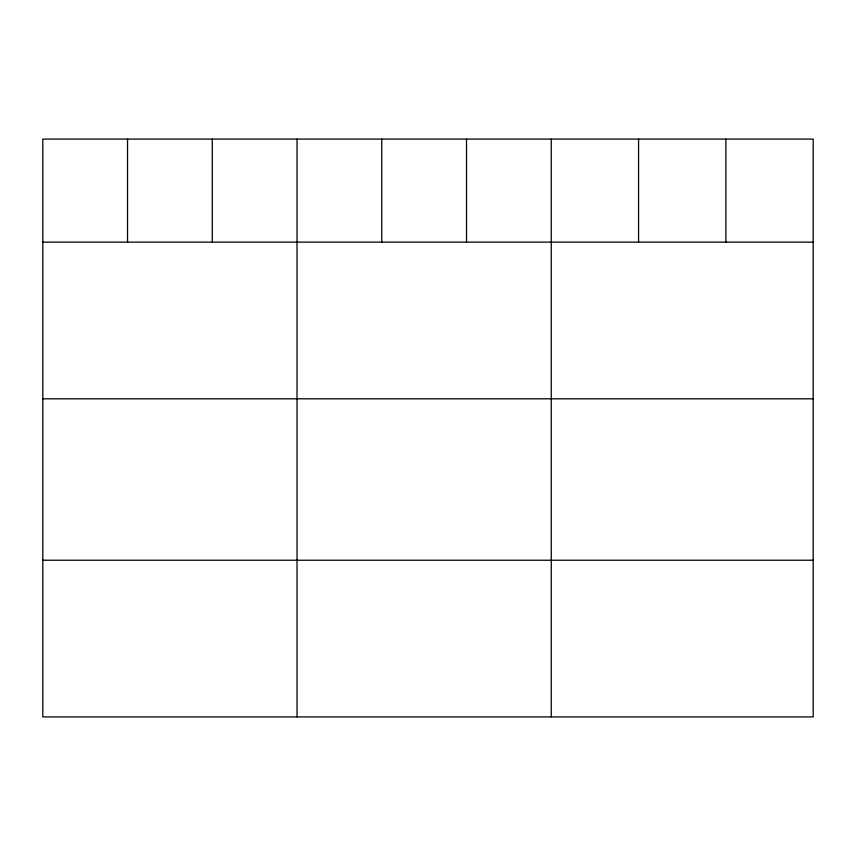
<?xml version="1.0" encoding="UTF-8"?>
<svg xmlns="http://www.w3.org/2000/svg" width="856" height="856" viewBox="0 0 856 856"><rect width="100%" height="100%" fill="white"/><g stroke="black" fill="none" stroke-linecap="round" stroke-linejoin="round"><path stroke-width="1.28" d="M813.2 242.12L813.2 716.911L42.8 716.911L42.8 139.089L813.2 139.089L813.2 242.12L42.8 242.12M42.8 398.8L813.2 398.8M42.8 560.231L813.2 560.231M725.888 139.089L725.888 242.12M638.576 139.089L638.576 242.12M551.264 139.089L551.264 716.911M466.52 139.089L466.52 242.12M381.776 139.089L381.776 242.12M297.032 139.089L297.032 716.911M212.288 139.089L212.288 242.12M127.544 139.089L127.544 242.12"/></g></svg>
